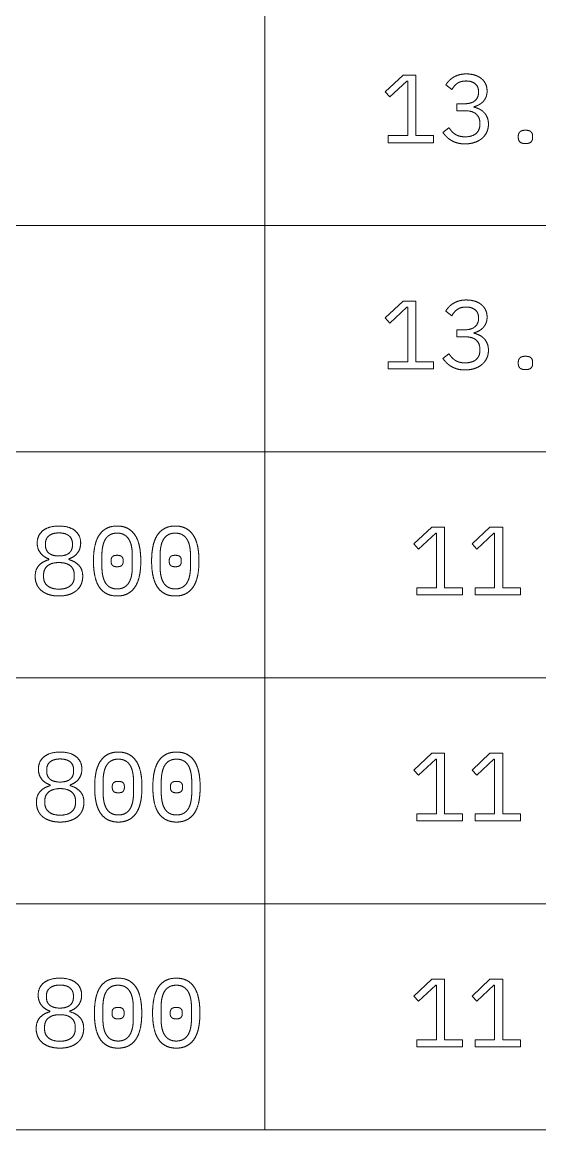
# Model space of a CAD drawing. Header units: millimetres. Extents: x 25 to 584, y 11 to 410.
# Drawn here: x 549.48 to 565.49, y 340 to 374.3 of the extents above; entities that cross this region are included whole.
import ezdxf

# ---------------------------------------------------------------- set-up
doc = ezdxf.new("R2010")
doc.units = ezdxf.units.MM
doc.layers.add('dims', color=7, linetype='Continuous', lineweight=5)

msp = doc.modelspace()

# ---------------------------------------------------------------- linework, layer by layer
at = {"layer": 'dims'}
for p, q in [((556.984, 340), (556.984, 410)), ((561.264, 372.661), (560.709, 372.142)), ((561.657, 372.661), (561.264, 372.661)), ((561.657, 370.786), (561.657, 372.661)), ((560.856, 371.983), (561.384, 372.475)), ((561.384, 372.475), (561.405, 372.475)), ((561.405, 372.475), (561.405, 370.786)), ((562.584, 372.355), (562.773, 372.211)), ((560.709, 372.142), (560.856, 371.983)), ((563.598, 372.142), (563.598, 372.121)), ((563.16, 371.773), (562.929, 371.773)), ((562.929, 371.773), (562.929, 371.557)), ((562.929, 371.557), (563.178, 371.557)), ((563.454, 371.668), (563.454, 371.68)), ((563.64, 371.167), (563.64, 371.143)), ((560.805, 370.786), (560.805, 370.567)), ((561.405, 370.786), (560.805, 370.786)), ((562.209, 370.786), (561.657, 370.786)), ((562.209, 370.567), (562.209, 370.786)), ((562.683, 371.032), (562.494, 370.888)), ((560.805, 370.567), (562.209, 370.567)), ((564.828, 370.774), (564.828, 370.72)), ((565.272, 370.72), (565.272, 370.774)), ((447.088, 368), (584, 368)), ((561.264, 365.661), (560.709, 365.142)), ((561.657, 365.661), (561.264, 365.661)), ((561.657, 363.786), (561.657, 365.661)), ((560.856, 364.983), (561.384, 365.475)), ((561.384, 365.475), (561.405, 365.475)), ((561.405, 365.475), (561.405, 363.786)), ((562.584, 365.355), (562.773, 365.211)), ((560.709, 365.142), (560.856, 364.983)), ((563.598, 365.142), (563.598, 365.121)), ((563.16, 364.773), (562.929, 364.773)), ((562.929, 364.773), (562.929, 364.557)), ((563.454, 364.668), (563.454, 364.68)), ((562.929, 364.557), (563.178, 364.557)), ((562.683, 364.032), (562.494, 363.888)), ((563.64, 364.167), (563.64, 364.143)), ((560.805, 363.786), (560.805, 363.567)), ((561.405, 363.786), (560.805, 363.786)), ((562.209, 363.786), (561.657, 363.786)), ((562.209, 363.567), (562.209, 363.786)), ((564.828, 363.774), (564.828, 363.72)), ((565.272, 363.72), (565.272, 363.774)), ((560.805, 363.567), (562.209, 363.567)), ((447.088, 361), (584, 361)), ((562.152, 358.661), (561.597, 358.142)), ((561.744, 357.983), (562.272, 358.475)), ((562.545, 358.661), (562.152, 358.661)), ((562.272, 358.475), (562.293, 358.475)), ((562.293, 358.475), (562.293, 356.786)), ((562.545, 356.786), (562.545, 358.661)), ((563.952, 358.661), (563.397, 358.142)), ((563.544, 357.983), (564.072, 358.475)), ((564.345, 358.661), (563.952, 358.661)), ((564.072, 358.475), (564.093, 358.475)), ((564.093, 358.475), (564.093, 356.786)), ((564.345, 356.786), (564.345, 358.661)), ((550.197, 358.106), (550.197, 358.148)), ((551.032, 358.148), (551.032, 358.106)), ((561.597, 358.142), (561.744, 357.983)), ((563.397, 358.142), (563.544, 357.983)), ((551.944, 357.443), (551.944, 357.785)), ((552.885, 357.785), (552.885, 357.443)), ((553.744, 357.443), (553.744, 357.785)), ((554.685, 357.785), (554.685, 357.443)), ((550.305, 357.68), (550.305, 357.656)), ((550.924, 357.656), (550.924, 357.68)), ((552.229, 357.647), (552.229, 357.581)), ((552.6, 357.581), (552.6, 357.647)), ((554.029, 357.647), (554.029, 357.581)), ((554.4, 357.581), (554.4, 357.647)), ((550.14, 357.122), (550.14, 357.188)), ((551.089, 357.188), (551.089, 357.122)), ((561.693, 356.786), (561.693, 356.567)), ((562.293, 356.786), (561.693, 356.786)), ((563.097, 356.786), (562.545, 356.786)), ((563.097, 356.567), (563.097, 356.786)), ((563.493, 356.786), (563.493, 356.567)), ((564.093, 356.786), (563.493, 356.786)), ((564.897, 356.786), (564.345, 356.786)), ((564.897, 356.567), (564.897, 356.786)), ((561.693, 356.567), (563.097, 356.567)), ((563.493, 356.567), (564.897, 356.567)), ((447.088, 354), (584, 354)), ((562.152, 351.661), (561.597, 351.142)), ((562.545, 351.661), (562.152, 351.661)), ((562.545, 349.786), (562.545, 351.661)), ((563.952, 351.661), (563.397, 351.142)), ((564.345, 351.661), (563.952, 351.661)), ((564.345, 349.786), (564.345, 351.661)), ((561.744, 350.983), (562.272, 351.475)), ((562.272, 351.475), (562.293, 351.475)), ((562.293, 351.475), (562.293, 349.786)), ((563.544, 350.983), (564.072, 351.475)), ((564.072, 351.475), (564.093, 351.475)), ((564.093, 351.475), (564.093, 349.786)), ((550.235, 351.106), (550.235, 351.148)), ((551.069, 351.148), (551.069, 351.106)), ((561.597, 351.142), (561.744, 350.983)), ((563.397, 351.142), (563.544, 350.983)), ((550.343, 350.68), (550.343, 350.656)), ((550.961, 350.656), (550.961, 350.68)), ((551.981, 350.443), (551.981, 350.785)), ((552.266, 350.647), (552.266, 350.581)), ((552.638, 350.581), (552.638, 350.647)), ((552.923, 350.785), (552.923, 350.443)), ((553.781, 350.443), (553.781, 350.785)), ((554.066, 350.647), (554.066, 350.581)), ((554.438, 350.581), (554.438, 350.647)), ((554.723, 350.785), (554.723, 350.443)), ((550.178, 350.122), (550.178, 350.188)), ((551.126, 350.188), (551.126, 350.122)), ((561.693, 349.786), (561.693, 349.567)), ((562.293, 349.786), (561.693, 349.786)), ((561.693, 349.567), (563.097, 349.567)), ((563.097, 349.786), (562.545, 349.786)), ((563.097, 349.567), (563.097, 349.786)), ((563.493, 349.786), (563.493, 349.567)), ((564.093, 349.786), (563.493, 349.786)), ((563.493, 349.567), (564.897, 349.567)), ((564.897, 349.786), (564.345, 349.786)), ((564.897, 349.567), (564.897, 349.786)), ((447.088, 347), (584, 347)), ((562.152, 344.661), (561.597, 344.142)), ((561.744, 343.983), (562.272, 344.475)), ((562.545, 344.661), (562.152, 344.661)), ((562.272, 344.475), (562.293, 344.475)), ((562.293, 344.475), (562.293, 342.786)), ((562.545, 342.786), (562.545, 344.661)), ((563.952, 344.661), (563.397, 344.142)), ((563.544, 343.983), (564.072, 344.475)), ((564.345, 344.661), (563.952, 344.661)), ((564.072, 344.475), (564.093, 344.475)), ((564.093, 344.475), (564.093, 342.786)), ((564.345, 342.786), (564.345, 344.661)), ((550.227, 344.106), (550.227, 344.148)), ((551.062, 344.148), (551.062, 344.106)), ((561.597, 344.142), (561.744, 343.983)), ((563.397, 344.142), (563.544, 343.983)), ((551.974, 343.443), (551.974, 343.785)), ((552.915, 343.785), (552.915, 343.443)), ((553.774, 343.443), (553.774, 343.785)), ((554.715, 343.785), (554.715, 343.443)), ((550.335, 343.68), (550.335, 343.656)), ((550.954, 343.656), (550.954, 343.68)), ((552.259, 343.647), (552.259, 343.581)), ((552.63, 343.581), (552.63, 343.647)), ((554.059, 343.647), (554.059, 343.581)), ((554.43, 343.581), (554.43, 343.647)), ((550.17, 343.122), (550.17, 343.188)), ((551.119, 343.188), (551.119, 343.122)), ((561.693, 342.786), (561.693, 342.567)), ((562.293, 342.786), (561.693, 342.786)), ((563.097, 342.786), (562.545, 342.786)), ((563.097, 342.567), (563.097, 342.786)), ((563.493, 342.786), (563.493, 342.567)), ((564.093, 342.786), (563.493, 342.786)), ((564.897, 342.786), (564.345, 342.786)), ((564.897, 342.567), (564.897, 342.786)), ((561.693, 342.567), (563.097, 342.567)), ((563.493, 342.567), (564.897, 342.567)), ((447.088, 340), (584, 340))]:
    msp.add_line(p, q, dxfattribs=at)
for points in [[(562.68, 372.48), (562.737, 372.541), (562.814, 372.589)], [(562.814, 372.589), (562.89, 372.637), (562.99, 372.667)], [(562.99, 372.667), (563.091, 372.697), (563.22, 372.697)], [(563.22, 372.697), (563.355, 372.697), (563.472, 372.663)], [(563.472, 372.663), (563.589, 372.628), (563.676, 372.56)], [(563.676, 372.56), (563.763, 372.493), (563.812, 372.394)], [(562.584, 372.355), (562.623, 372.418), (562.68, 372.48)], [(562.942, 372.405), (562.839, 372.331), (562.773, 372.211)], [(563.214, 372.478), (563.046, 372.478), (562.942, 372.405)], [(563.491, 372.394), (563.385, 372.478), (563.214, 372.478)], [(563.598, 372.142), (563.598, 372.31), (563.491, 372.394)], [(563.812, 372.394), (563.862, 372.295), (563.862, 372.169)], [(563.862, 372.169), (563.862, 372.067), (563.831, 371.986)], [(563.16, 371.773), (563.379, 371.773), (563.489, 371.87)], [(563.489, 371.87), (563.598, 371.968), (563.598, 372.121)], [(563.744, 371.845), (563.688, 371.785), (563.613, 371.743)], [(563.831, 371.986), (563.799, 371.905), (563.744, 371.845)], [(563.525, 371.455), (563.409, 371.557), (563.178, 371.557)], [(563.613, 371.743), (563.538, 371.701), (563.454, 371.68)], [(563.454, 371.668), (563.541, 371.65), (563.622, 371.61)], [(563.622, 371.61), (563.703, 371.569), (563.766, 371.505)], [(563.766, 371.505), (563.829, 371.44), (563.867, 371.349)], [(563.521, 370.852), (563.64, 370.954), (563.64, 371.143)], [(563.64, 371.167), (563.64, 371.353), (563.525, 371.455)], [(563.904, 371.14), (563.904, 371.005), (563.852, 370.893)], [(563.867, 371.349), (563.904, 371.257), (563.904, 371.14)], [(562.604, 370.756), (562.542, 370.819), (562.494, 370.888)], [(562.683, 371.032), (562.725, 370.969), (562.77, 370.918)], [(562.77, 370.918), (562.815, 370.867), (562.874, 370.83)], [(562.874, 370.83), (562.932, 370.792), (563.007, 370.771)], [(563.181, 370.75), (563.403, 370.75), (563.521, 370.852)], [(563.852, 370.893), (563.799, 370.78), (563.705, 370.701)], [(564.828, 370.774), (564.828, 370.852), (564.878, 370.903)], [(564.878, 370.903), (564.927, 370.954), (565.05, 370.954)], [(565.05, 370.954), (565.173, 370.954), (565.223, 370.903)], [(565.223, 370.903), (565.272, 370.852), (565.272, 370.774)], [(562.748, 370.642), (562.665, 370.693), (562.604, 370.756)], [(562.936, 370.561), (562.83, 370.591), (562.748, 370.642)], [(563.181, 370.531), (563.043, 370.531), (562.936, 370.561)], [(563.007, 370.771), (563.082, 370.75), (563.181, 370.75)], [(563.476, 370.576), (563.343, 370.531), (563.181, 370.531)], [(563.705, 370.701), (563.61, 370.621), (563.476, 370.576)], [(564.878, 370.591), (564.828, 370.642), (564.828, 370.72)], [(565.05, 370.54), (564.927, 370.54), (564.878, 370.591)], [(565.223, 370.591), (565.173, 370.54), (565.05, 370.54)], [(565.272, 370.72), (565.272, 370.642), (565.223, 370.591)], [(562.814, 365.589), (562.89, 365.637), (562.99, 365.667)], [(562.99, 365.667), (563.091, 365.697), (563.22, 365.697)], [(563.22, 365.697), (563.355, 365.697), (563.472, 365.663)], [(563.472, 365.663), (563.589, 365.628), (563.676, 365.56)], [(562.584, 365.355), (562.623, 365.418), (562.68, 365.48)], [(562.68, 365.48), (562.737, 365.541), (562.814, 365.589)], [(562.942, 365.405), (562.839, 365.331), (562.773, 365.211)], [(563.214, 365.478), (563.046, 365.478), (562.942, 365.405)], [(563.491, 365.394), (563.385, 365.478), (563.214, 365.478)], [(563.598, 365.142), (563.598, 365.31), (563.491, 365.394)], [(563.676, 365.56), (563.763, 365.493), (563.812, 365.394)], [(563.812, 365.394), (563.862, 365.295), (563.862, 365.169)], [(563.489, 364.87), (563.598, 364.968), (563.598, 365.121)], [(563.831, 364.986), (563.799, 364.905), (563.744, 364.845)], [(563.862, 365.169), (563.862, 365.067), (563.831, 364.986)], [(563.16, 364.773), (563.379, 364.773), (563.489, 364.87)], [(563.613, 364.743), (563.538, 364.701), (563.454, 364.68)], [(563.454, 364.668), (563.541, 364.65), (563.622, 364.61)], [(563.744, 364.845), (563.688, 364.785), (563.613, 364.743)], [(563.622, 364.61), (563.703, 364.569), (563.766, 364.505)], [(563.525, 364.455), (563.409, 364.557), (563.178, 364.557)], [(563.64, 364.167), (563.64, 364.353), (563.525, 364.455)], [(563.766, 364.505), (563.829, 364.44), (563.867, 364.349)], [(563.867, 364.349), (563.904, 364.257), (563.904, 364.14)], [(562.683, 364.032), (562.725, 363.969), (562.77, 363.918)], [(563.521, 363.852), (563.64, 363.954), (563.64, 364.143)], [(563.904, 364.14), (563.904, 364.005), (563.852, 363.893)], [(564.878, 363.903), (564.927, 363.954), (565.05, 363.954)], [(565.05, 363.954), (565.173, 363.954), (565.223, 363.903)], [(562.604, 363.756), (562.542, 363.819), (562.494, 363.888)], [(562.748, 363.642), (562.665, 363.693), (562.604, 363.756)], [(562.936, 363.561), (562.83, 363.591), (562.748, 363.642)], [(562.77, 363.918), (562.815, 363.867), (562.874, 363.83)], [(562.874, 363.83), (562.932, 363.792), (563.007, 363.771)], [(563.007, 363.771), (563.082, 363.75), (563.181, 363.75)], [(563.181, 363.75), (563.403, 363.75), (563.521, 363.852)], [(563.705, 363.701), (563.61, 363.621), (563.476, 363.576)], [(563.852, 363.893), (563.799, 363.78), (563.705, 363.701)], [(564.828, 363.774), (564.828, 363.852), (564.878, 363.903)], [(564.878, 363.591), (564.828, 363.642), (564.828, 363.72)], [(565.05, 363.54), (564.927, 363.54), (564.878, 363.591)], [(565.223, 363.591), (565.173, 363.54), (565.05, 363.54)], [(565.223, 363.903), (565.272, 363.852), (565.272, 363.774)], [(565.272, 363.72), (565.272, 363.642), (565.223, 363.591)], [(563.181, 363.531), (563.043, 363.531), (562.936, 363.561)], [(563.476, 363.576), (563.343, 363.531), (563.181, 363.531)], [(549.942, 358.172), (549.942, 358.412), (550.12, 358.555)], [(550.12, 358.555), (550.296, 358.697), (550.615, 358.697)], [(550.615, 358.484), (550.417, 358.484), (550.307, 358.397)], [(550.615, 358.697), (550.932, 358.697), (551.11, 358.555)], [(550.922, 358.397), (550.812, 358.484), (550.615, 358.484)], [(551.11, 358.555), (551.287, 358.412), (551.287, 358.172)], [(551.857, 358.412), (551.947, 358.55), (552.085, 358.624)], [(552.085, 358.624), (552.222, 358.697), (552.415, 358.697)], [(552.415, 358.478), (552.289, 358.478), (552.199, 358.429)], [(552.415, 358.697), (552.607, 358.697), (552.745, 358.624)], [(552.63, 358.429), (552.54, 358.478), (552.415, 358.478)], [(552.745, 358.624), (552.882, 358.55), (552.972, 358.412)], [(553.657, 358.412), (553.747, 358.55), (553.885, 358.624)], [(553.885, 358.624), (554.022, 358.697), (554.215, 358.697)], [(554.215, 358.478), (554.089, 358.478), (553.999, 358.429)], [(554.215, 358.697), (554.407, 358.697), (554.545, 358.624)], [(554.43, 358.429), (554.34, 358.478), (554.215, 358.478)], [(554.545, 358.624), (554.682, 358.55), (554.772, 358.412)], [(550.04, 357.865), (549.942, 357.992), (549.942, 358.172)], [(550.307, 358.397), (550.197, 358.31), (550.197, 358.148)], [(550.197, 358.106), (550.197, 357.944), (550.304, 357.857)], [(551.032, 358.148), (551.032, 358.31), (550.922, 358.397)], [(550.925, 357.857), (551.032, 357.944), (551.032, 358.106)], [(551.287, 358.172), (551.287, 357.992), (551.189, 357.865)], [(551.725, 358.072), (551.767, 358.274), (551.857, 358.412)], [(552.053, 358.289), (551.997, 358.199), (551.971, 358.07)], [(552.199, 358.429), (552.109, 358.379), (552.053, 358.289)], [(552.776, 358.289), (552.72, 358.379), (552.63, 358.429)], [(552.859, 358.07), (552.832, 358.199), (552.776, 358.289)], [(552.972, 358.412), (553.062, 358.274), (553.105, 358.072)], [(553.525, 358.072), (553.567, 358.274), (553.657, 358.412)], [(553.853, 358.289), (553.797, 358.199), (553.771, 358.07)], [(553.999, 358.429), (553.909, 358.379), (553.853, 358.289)], [(554.576, 358.289), (554.52, 358.379), (554.43, 358.429)], [(554.659, 358.07), (554.632, 358.199), (554.576, 358.289)], [(554.772, 358.412), (554.862, 358.274), (554.905, 358.072)], [(550.305, 357.68), (550.137, 357.737), (550.04, 357.865)], [(550.304, 357.857), (550.41, 357.77), (550.615, 357.77)], [(550.615, 357.77), (550.819, 357.77), (550.925, 357.857)], [(551.189, 357.865), (551.092, 357.737), (550.924, 357.68)], [(551.682, 357.614), (551.682, 357.869), (551.725, 358.072)], [(551.971, 358.07), (551.944, 357.941), (551.944, 357.785)], [(552.229, 357.647), (552.229, 357.707), (552.269, 357.749)], [(552.269, 357.749), (552.31, 357.791), (552.415, 357.791)], [(552.415, 357.791), (552.52, 357.791), (552.56, 357.749)], [(552.56, 357.749), (552.6, 357.707), (552.6, 357.647)], [(552.885, 357.785), (552.885, 357.941), (552.859, 358.07)], [(553.105, 358.072), (553.147, 357.869), (553.147, 357.614)], [(553.482, 357.614), (553.482, 357.869), (553.525, 358.072)], [(553.771, 358.07), (553.744, 357.941), (553.744, 357.785)], [(554.029, 357.647), (554.029, 357.707), (554.069, 357.749)], [(554.069, 357.749), (554.11, 357.791), (554.215, 357.791)], [(554.215, 357.791), (554.32, 357.791), (554.36, 357.749)], [(554.36, 357.749), (554.4, 357.707), (554.4, 357.647)], [(554.685, 357.785), (554.685, 357.941), (554.659, 358.07)], [(554.905, 358.072), (554.947, 357.869), (554.947, 357.614)], [(549.88, 357.137), (549.88, 357.353), (549.997, 357.479)], [(549.997, 357.479), (550.114, 357.605), (550.305, 357.656)], [(550.265, 357.467), (550.14, 357.368), (550.14, 357.188)], [(550.615, 357.566), (550.39, 357.566), (550.265, 357.467)], [(550.964, 357.467), (550.84, 357.566), (550.615, 357.566)], [(550.924, 357.656), (551.115, 357.605), (551.232, 357.479)], [(551.089, 357.188), (551.089, 357.368), (550.964, 357.467)], [(551.232, 357.479), (551.35, 357.353), (551.35, 357.137)], [(551.725, 357.155), (551.682, 357.356), (551.682, 357.614)], [(551.944, 357.443), (551.944, 357.284), (551.971, 357.157)], [(552.269, 357.479), (552.229, 357.521), (552.229, 357.581)], [(552.415, 357.437), (552.31, 357.437), (552.269, 357.479)], [(552.56, 357.479), (552.52, 357.437), (552.415, 357.437)], [(552.6, 357.581), (552.6, 357.521), (552.56, 357.479)], [(552.859, 357.157), (552.885, 357.284), (552.885, 357.443)], [(553.147, 357.614), (553.147, 357.356), (553.105, 357.155)], [(553.525, 357.155), (553.482, 357.356), (553.482, 357.614)], [(553.744, 357.443), (553.744, 357.284), (553.771, 357.157)], [(554.069, 357.479), (554.029, 357.521), (554.029, 357.581)], [(554.215, 357.437), (554.11, 357.437), (554.069, 357.479)], [(554.36, 357.479), (554.32, 357.437), (554.215, 357.437)], [(554.4, 357.581), (554.4, 357.521), (554.36, 357.479)], [(554.659, 357.157), (554.685, 357.284), (554.685, 357.443)], [(554.947, 357.614), (554.947, 357.356), (554.905, 357.155)], [(549.926, 356.897), (549.88, 357.008), (549.88, 357.137)], [(550.14, 357.122), (550.14, 356.942), (550.266, 356.843)], [(550.962, 356.843), (551.089, 356.942), (551.089, 357.122)], [(551.35, 357.137), (551.35, 357.008), (551.303, 356.897)], [(551.857, 356.816), (551.767, 356.954), (551.725, 357.155)], [(551.971, 357.157), (551.997, 357.029), (552.053, 356.939)], [(552.776, 356.939), (552.832, 357.029), (552.859, 357.157)], [(553.105, 357.155), (553.062, 356.954), (552.972, 356.816)], [(553.657, 356.816), (553.567, 356.954), (553.525, 357.155)], [(553.771, 357.157), (553.797, 357.029), (553.853, 356.939)], [(554.576, 356.939), (554.632, 357.029), (554.659, 357.157)], [(554.905, 357.155), (554.862, 356.954), (554.772, 356.816)], [(550.064, 356.705), (549.972, 356.786), (549.926, 356.897)], [(550.266, 356.843), (550.392, 356.744), (550.615, 356.744)], [(550.615, 356.744), (550.837, 356.744), (550.962, 356.843)], [(551.303, 356.897), (551.257, 356.786), (551.164, 356.705)], [(552.085, 356.605), (551.947, 356.678), (551.857, 356.816)], [(552.053, 356.939), (552.109, 356.849), (552.199, 356.8)], [(552.199, 356.8), (552.289, 356.75), (552.415, 356.75)], [(552.415, 356.75), (552.54, 356.75), (552.63, 356.8)], [(552.63, 356.8), (552.72, 356.849), (552.776, 356.939)], [(552.972, 356.816), (552.882, 356.678), (552.745, 356.605)], [(553.885, 356.605), (553.747, 356.678), (553.657, 356.816)], [(553.853, 356.939), (553.909, 356.849), (553.999, 356.8)], [(553.999, 356.8), (554.089, 356.75), (554.215, 356.75)], [(554.215, 356.75), (554.34, 356.75), (554.43, 356.8)], [(554.43, 356.8), (554.52, 356.849), (554.576, 356.939)], [(554.772, 356.816), (554.682, 356.678), (554.545, 356.605)], [(550.294, 356.578), (550.155, 356.624), (550.064, 356.705)], [(550.615, 356.531), (550.432, 356.531), (550.294, 356.578)], [(550.934, 356.578), (550.797, 356.531), (550.615, 356.531)], [(551.164, 356.705), (551.07, 356.624), (550.934, 356.578)], [(552.415, 356.531), (552.222, 356.531), (552.085, 356.605)], [(552.745, 356.605), (552.607, 356.531), (552.415, 356.531)], [(554.215, 356.531), (554.022, 356.531), (553.885, 356.605)], [(554.545, 356.605), (554.407, 356.531), (554.215, 356.531)], [(550.157, 351.555), (550.334, 351.697), (550.652, 351.697)], [(550.652, 351.697), (550.97, 351.697), (551.147, 351.555)], [(551.894, 351.412), (551.984, 351.55), (552.122, 351.624)], [(552.122, 351.624), (552.26, 351.697), (552.452, 351.697)], [(552.452, 351.697), (552.644, 351.697), (552.782, 351.624)], [(552.782, 351.624), (552.92, 351.55), (553.01, 351.412)], [(553.694, 351.412), (553.784, 351.55), (553.922, 351.624)], [(553.922, 351.624), (554.06, 351.697), (554.252, 351.697)], [(554.252, 351.697), (554.444, 351.697), (554.582, 351.624)], [(554.582, 351.624), (554.72, 351.55), (554.81, 351.412)], [(549.98, 351.172), (549.98, 351.412), (550.157, 351.555)], [(550.345, 351.397), (550.235, 351.31), (550.235, 351.148)], [(550.652, 351.484), (550.454, 351.484), (550.345, 351.397)], [(550.96, 351.397), (550.85, 351.484), (550.652, 351.484)], [(551.069, 351.148), (551.069, 351.31), (550.96, 351.397)], [(551.147, 351.555), (551.324, 351.412), (551.324, 351.172)], [(551.762, 351.072), (551.804, 351.274), (551.894, 351.412)], [(552.091, 351.289), (552.035, 351.199), (552.008, 351.07)], [(552.236, 351.429), (552.146, 351.379), (552.091, 351.289)], [(552.452, 351.478), (552.326, 351.478), (552.236, 351.429)], [(552.668, 351.429), (552.578, 351.478), (552.452, 351.478)], [(552.814, 351.289), (552.758, 351.379), (552.668, 351.429)], [(552.896, 351.07), (552.869, 351.199), (552.814, 351.289)], [(553.01, 351.412), (553.1, 351.274), (553.142, 351.072)], [(553.562, 351.072), (553.604, 351.274), (553.694, 351.412)], [(553.891, 351.289), (553.835, 351.199), (553.808, 351.07)], [(554.036, 351.429), (553.946, 351.379), (553.891, 351.289)], [(554.252, 351.478), (554.126, 351.478), (554.036, 351.429)], [(554.468, 351.429), (554.378, 351.478), (554.252, 351.478)], [(554.614, 351.289), (554.558, 351.379), (554.468, 351.429)], [(554.696, 351.07), (554.669, 351.199), (554.614, 351.289)], [(554.81, 351.412), (554.9, 351.274), (554.942, 351.072)], [(550.077, 350.865), (549.98, 350.992), (549.98, 351.172)], [(550.235, 351.106), (550.235, 350.944), (550.341, 350.857)], [(550.962, 350.857), (551.069, 350.944), (551.069, 351.106)], [(551.324, 351.172), (551.324, 350.992), (551.227, 350.865)], [(551.72, 350.614), (551.72, 350.869), (551.762, 351.072)], [(552.008, 351.07), (551.981, 350.941), (551.981, 350.785)], [(552.923, 350.785), (552.923, 350.941), (552.896, 351.07)], [(553.142, 351.072), (553.184, 350.869), (553.184, 350.614)], [(553.52, 350.614), (553.52, 350.869), (553.562, 351.072)], [(553.808, 351.07), (553.781, 350.941), (553.781, 350.785)], [(554.723, 350.785), (554.723, 350.941), (554.696, 351.07)], [(554.942, 351.072), (554.984, 350.869), (554.984, 350.614)], [(550.034, 350.479), (550.151, 350.605), (550.343, 350.656)], [(550.343, 350.68), (550.175, 350.737), (550.077, 350.865)], [(550.652, 350.566), (550.427, 350.566), (550.302, 350.467)], [(550.341, 350.857), (550.448, 350.77), (550.652, 350.77)], [(550.652, 350.77), (550.856, 350.77), (550.962, 350.857)], [(551.002, 350.467), (550.877, 350.566), (550.652, 350.566)], [(551.227, 350.865), (551.129, 350.737), (550.961, 350.68)], [(550.961, 350.656), (551.153, 350.605), (551.27, 350.479)], [(551.762, 350.155), (551.72, 350.356), (551.72, 350.614)], [(552.266, 350.647), (552.266, 350.707), (552.307, 350.749)], [(552.307, 350.479), (552.266, 350.521), (552.266, 350.581)], [(552.307, 350.749), (552.347, 350.791), (552.452, 350.791)], [(552.452, 350.791), (552.557, 350.791), (552.597, 350.749)], [(552.597, 350.749), (552.638, 350.707), (552.638, 350.647)], [(552.638, 350.581), (552.638, 350.521), (552.597, 350.479)], [(553.184, 350.614), (553.184, 350.356), (553.142, 350.155)], [(553.562, 350.155), (553.52, 350.356), (553.52, 350.614)], [(554.066, 350.647), (554.066, 350.707), (554.107, 350.749)], [(554.107, 350.479), (554.066, 350.521), (554.066, 350.581)], [(554.107, 350.749), (554.147, 350.791), (554.252, 350.791)], [(554.252, 350.791), (554.357, 350.791), (554.397, 350.749)], [(554.397, 350.749), (554.438, 350.707), (554.438, 350.647)], [(554.438, 350.581), (554.438, 350.521), (554.397, 350.479)], [(554.984, 350.614), (554.984, 350.356), (554.942, 350.155)], [(549.917, 350.137), (549.917, 350.353), (550.034, 350.479)], [(550.302, 350.467), (550.178, 350.368), (550.178, 350.188)], [(551.126, 350.188), (551.126, 350.368), (551.002, 350.467)], [(551.27, 350.479), (551.387, 350.353), (551.387, 350.137)], [(551.981, 350.443), (551.981, 350.284), (552.008, 350.157)], [(552.452, 350.437), (552.347, 350.437), (552.307, 350.479)], [(552.597, 350.479), (552.557, 350.437), (552.452, 350.437)], [(552.896, 350.157), (552.923, 350.284), (552.923, 350.443)], [(553.781, 350.443), (553.781, 350.284), (553.808, 350.157)], [(554.252, 350.437), (554.147, 350.437), (554.107, 350.479)], [(554.397, 350.479), (554.357, 350.437), (554.252, 350.437)], [(554.696, 350.157), (554.723, 350.284), (554.723, 350.443)], [(549.964, 349.897), (549.917, 350.008), (549.917, 350.137)], [(550.101, 349.705), (550.01, 349.786), (549.964, 349.897)], [(550.178, 350.122), (550.178, 349.942), (550.304, 349.843)], [(551, 349.843), (551.126, 349.942), (551.126, 350.122)], [(551.341, 349.897), (551.294, 349.786), (551.201, 349.705)], [(551.387, 350.137), (551.387, 350.008), (551.341, 349.897)], [(551.894, 349.816), (551.804, 349.954), (551.762, 350.155)], [(552.008, 350.157), (552.035, 350.029), (552.091, 349.939)], [(552.091, 349.939), (552.146, 349.849), (552.236, 349.8)], [(552.668, 349.8), (552.758, 349.849), (552.814, 349.939)], [(552.814, 349.939), (552.869, 350.029), (552.896, 350.157)], [(553.142, 350.155), (553.1, 349.954), (553.01, 349.816)], [(553.694, 349.816), (553.604, 349.954), (553.562, 350.155)], [(553.808, 350.157), (553.835, 350.029), (553.891, 349.939)], [(553.891, 349.939), (553.946, 349.849), (554.036, 349.8)], [(554.468, 349.8), (554.558, 349.849), (554.614, 349.939)], [(554.614, 349.939), (554.669, 350.029), (554.696, 350.157)], [(554.942, 350.155), (554.9, 349.954), (554.81, 349.816)], [(550.331, 349.578), (550.193, 349.624), (550.101, 349.705)], [(550.304, 349.843), (550.43, 349.744), (550.652, 349.744)], [(550.652, 349.531), (550.469, 349.531), (550.331, 349.578)], [(550.652, 349.744), (550.874, 349.744), (551, 349.843)], [(550.971, 349.578), (550.835, 349.531), (550.652, 349.531)], [(551.201, 349.705), (551.108, 349.624), (550.971, 349.578)], [(552.122, 349.605), (551.984, 349.678), (551.894, 349.816)], [(552.452, 349.531), (552.26, 349.531), (552.122, 349.605)], [(552.236, 349.8), (552.326, 349.75), (552.452, 349.75)], [(552.452, 349.75), (552.578, 349.75), (552.668, 349.8)], [(552.782, 349.605), (552.644, 349.531), (552.452, 349.531)], [(553.01, 349.816), (552.92, 349.678), (552.782, 349.605)], [(553.922, 349.605), (553.784, 349.678), (553.694, 349.816)], [(554.252, 349.531), (554.06, 349.531), (553.922, 349.605)], [(554.036, 349.8), (554.126, 349.75), (554.252, 349.75)], [(554.252, 349.75), (554.378, 349.75), (554.468, 349.8)], [(554.582, 349.605), (554.444, 349.531), (554.252, 349.531)], [(554.81, 349.816), (554.72, 349.678), (554.582, 349.605)], [(549.972, 344.172), (549.972, 344.412), (550.15, 344.555)], [(550.15, 344.555), (550.327, 344.697), (550.645, 344.697)], [(550.337, 344.397), (550.227, 344.31), (550.227, 344.148)], [(550.645, 344.484), (550.447, 344.484), (550.337, 344.397)], [(550.645, 344.697), (550.962, 344.697), (551.14, 344.555)], [(550.952, 344.397), (550.842, 344.484), (550.645, 344.484)], [(551.062, 344.148), (551.062, 344.31), (550.952, 344.397)], [(551.14, 344.555), (551.317, 344.412), (551.317, 344.172)], [(551.755, 344.072), (551.797, 344.274), (551.887, 344.412)], [(551.887, 344.412), (551.977, 344.55), (552.115, 344.624)], [(552.229, 344.429), (552.139, 344.379), (552.083, 344.289)], [(552.115, 344.624), (552.252, 344.697), (552.445, 344.697)], [(552.445, 344.478), (552.319, 344.478), (552.229, 344.429)], [(552.445, 344.697), (552.637, 344.697), (552.775, 344.624)], [(552.66, 344.429), (552.57, 344.478), (552.445, 344.478)], [(552.806, 344.289), (552.75, 344.379), (552.66, 344.429)], [(552.775, 344.624), (552.912, 344.55), (553.002, 344.412)], [(553.002, 344.412), (553.092, 344.274), (553.135, 344.072)], [(553.555, 344.072), (553.597, 344.274), (553.687, 344.412)], [(553.687, 344.412), (553.777, 344.55), (553.915, 344.624)], [(554.029, 344.429), (553.939, 344.379), (553.883, 344.289)], [(553.915, 344.624), (554.052, 344.697), (554.245, 344.697)], [(554.245, 344.478), (554.119, 344.478), (554.029, 344.429)], [(554.245, 344.697), (554.437, 344.697), (554.575, 344.624)], [(554.46, 344.429), (554.37, 344.478), (554.245, 344.478)], [(554.606, 344.289), (554.55, 344.379), (554.46, 344.429)], [(554.575, 344.624), (554.712, 344.55), (554.802, 344.412)], [(554.802, 344.412), (554.892, 344.274), (554.935, 344.072)], [(550.07, 343.865), (549.972, 343.992), (549.972, 344.172)], [(550.227, 344.106), (550.227, 343.944), (550.334, 343.857)], [(550.955, 343.857), (551.062, 343.944), (551.062, 344.106)], [(551.317, 344.172), (551.317, 343.992), (551.219, 343.865)], [(551.712, 343.614), (551.712, 343.869), (551.755, 344.072)], [(552.001, 344.07), (551.974, 343.941), (551.974, 343.785)], [(552.083, 344.289), (552.027, 344.199), (552.001, 344.07)], [(552.889, 344.07), (552.862, 344.199), (552.806, 344.289)], [(552.915, 343.785), (552.915, 343.941), (552.889, 344.07)], [(553.135, 344.072), (553.177, 343.869), (553.177, 343.614)], [(553.512, 343.614), (553.512, 343.869), (553.555, 344.072)], [(553.801, 344.07), (553.774, 343.941), (553.774, 343.785)], [(553.883, 344.289), (553.827, 344.199), (553.801, 344.07)], [(554.689, 344.07), (554.662, 344.199), (554.606, 344.289)], [(554.715, 343.785), (554.715, 343.941), (554.689, 344.07)], [(554.935, 344.072), (554.977, 343.869), (554.977, 343.614)], [(550.335, 343.68), (550.167, 343.737), (550.07, 343.865)], [(550.334, 343.857), (550.44, 343.77), (550.645, 343.77)], [(550.645, 343.77), (550.849, 343.77), (550.955, 343.857)], [(551.219, 343.865), (551.122, 343.737), (550.954, 343.68)], [(552.259, 343.647), (552.259, 343.707), (552.299, 343.749)], [(552.299, 343.749), (552.34, 343.791), (552.445, 343.791)], [(552.445, 343.791), (552.55, 343.791), (552.59, 343.749)], [(552.59, 343.749), (552.63, 343.707), (552.63, 343.647)], [(554.059, 343.647), (554.059, 343.707), (554.099, 343.749)], [(554.099, 343.749), (554.14, 343.791), (554.245, 343.791)], [(554.245, 343.791), (554.35, 343.791), (554.39, 343.749)], [(554.39, 343.749), (554.43, 343.707), (554.43, 343.647)], [(549.91, 343.137), (549.91, 343.353), (550.027, 343.479)], [(550.027, 343.479), (550.144, 343.605), (550.335, 343.656)], [(550.295, 343.467), (550.17, 343.368), (550.17, 343.188)], [(550.645, 343.566), (550.42, 343.566), (550.295, 343.467)], [(550.994, 343.467), (550.87, 343.566), (550.645, 343.566)], [(550.954, 343.656), (551.145, 343.605), (551.262, 343.479)], [(551.119, 343.188), (551.119, 343.368), (550.994, 343.467)], [(551.262, 343.479), (551.38, 343.353), (551.38, 343.137)], [(551.755, 343.155), (551.712, 343.356), (551.712, 343.614)], [(551.974, 343.443), (551.974, 343.284), (552.001, 343.157)], [(552.299, 343.479), (552.259, 343.521), (552.259, 343.581)], [(552.445, 343.437), (552.34, 343.437), (552.299, 343.479)], [(552.59, 343.479), (552.55, 343.437), (552.445, 343.437)], [(552.63, 343.581), (552.63, 343.521), (552.59, 343.479)], [(552.889, 343.157), (552.915, 343.284), (552.915, 343.443)], [(553.177, 343.614), (553.177, 343.356), (553.135, 343.155)], [(553.555, 343.155), (553.512, 343.356), (553.512, 343.614)], [(553.774, 343.443), (553.774, 343.284), (553.801, 343.157)], [(554.099, 343.479), (554.059, 343.521), (554.059, 343.581)], [(554.245, 343.437), (554.14, 343.437), (554.099, 343.479)], [(554.39, 343.479), (554.35, 343.437), (554.245, 343.437)], [(554.43, 343.581), (554.43, 343.521), (554.39, 343.479)], [(554.689, 343.157), (554.715, 343.284), (554.715, 343.443)], [(554.977, 343.614), (554.977, 343.356), (554.935, 343.155)], [(549.956, 342.897), (549.91, 343.008), (549.91, 343.137)], [(550.17, 343.122), (550.17, 342.942), (550.296, 342.843)], [(550.993, 342.843), (551.119, 342.942), (551.119, 343.122)], [(551.38, 343.137), (551.38, 343.008), (551.333, 342.897)], [(551.887, 342.816), (551.797, 342.954), (551.755, 343.155)], [(552.001, 343.157), (552.027, 343.029), (552.083, 342.939)], [(552.806, 342.939), (552.862, 343.029), (552.889, 343.157)], [(553.135, 343.155), (553.092, 342.954), (553.002, 342.816)], [(553.687, 342.816), (553.597, 342.954), (553.555, 343.155)], [(553.801, 343.157), (553.827, 343.029), (553.883, 342.939)], [(554.606, 342.939), (554.662, 343.029), (554.689, 343.157)], [(554.935, 343.155), (554.892, 342.954), (554.802, 342.816)], [(550.094, 342.705), (550.002, 342.786), (549.956, 342.897)], [(550.324, 342.578), (550.185, 342.624), (550.094, 342.705)], [(550.296, 342.843), (550.422, 342.744), (550.645, 342.744)], [(550.645, 342.744), (550.867, 342.744), (550.993, 342.843)], [(551.194, 342.705), (551.1, 342.624), (550.964, 342.578)], [(551.333, 342.897), (551.287, 342.786), (551.194, 342.705)], [(552.115, 342.605), (551.977, 342.678), (551.887, 342.816)], [(552.083, 342.939), (552.139, 342.849), (552.229, 342.8)], [(552.229, 342.8), (552.319, 342.75), (552.445, 342.75)], [(552.445, 342.75), (552.57, 342.75), (552.66, 342.8)], [(552.66, 342.8), (552.75, 342.849), (552.806, 342.939)], [(553.002, 342.816), (552.912, 342.678), (552.775, 342.605)], [(553.915, 342.605), (553.777, 342.678), (553.687, 342.816)], [(553.883, 342.939), (553.939, 342.849), (554.029, 342.8)], [(554.029, 342.8), (554.119, 342.75), (554.245, 342.75)], [(554.245, 342.75), (554.37, 342.75), (554.46, 342.8)], [(554.46, 342.8), (554.55, 342.849), (554.606, 342.939)], [(554.802, 342.816), (554.712, 342.678), (554.575, 342.605)], [(550.645, 342.531), (550.462, 342.531), (550.324, 342.578)], [(550.964, 342.578), (550.827, 342.531), (550.645, 342.531)], [(552.445, 342.531), (552.252, 342.531), (552.115, 342.605)], [(552.775, 342.605), (552.637, 342.531), (552.445, 342.531)], [(554.245, 342.531), (554.052, 342.531), (553.915, 342.605)], [(554.575, 342.605), (554.437, 342.531), (554.245, 342.531)]]:
    msp.add_open_spline(points, degree=2, dxfattribs=at)

doc.saveas('drawing.dxf')
